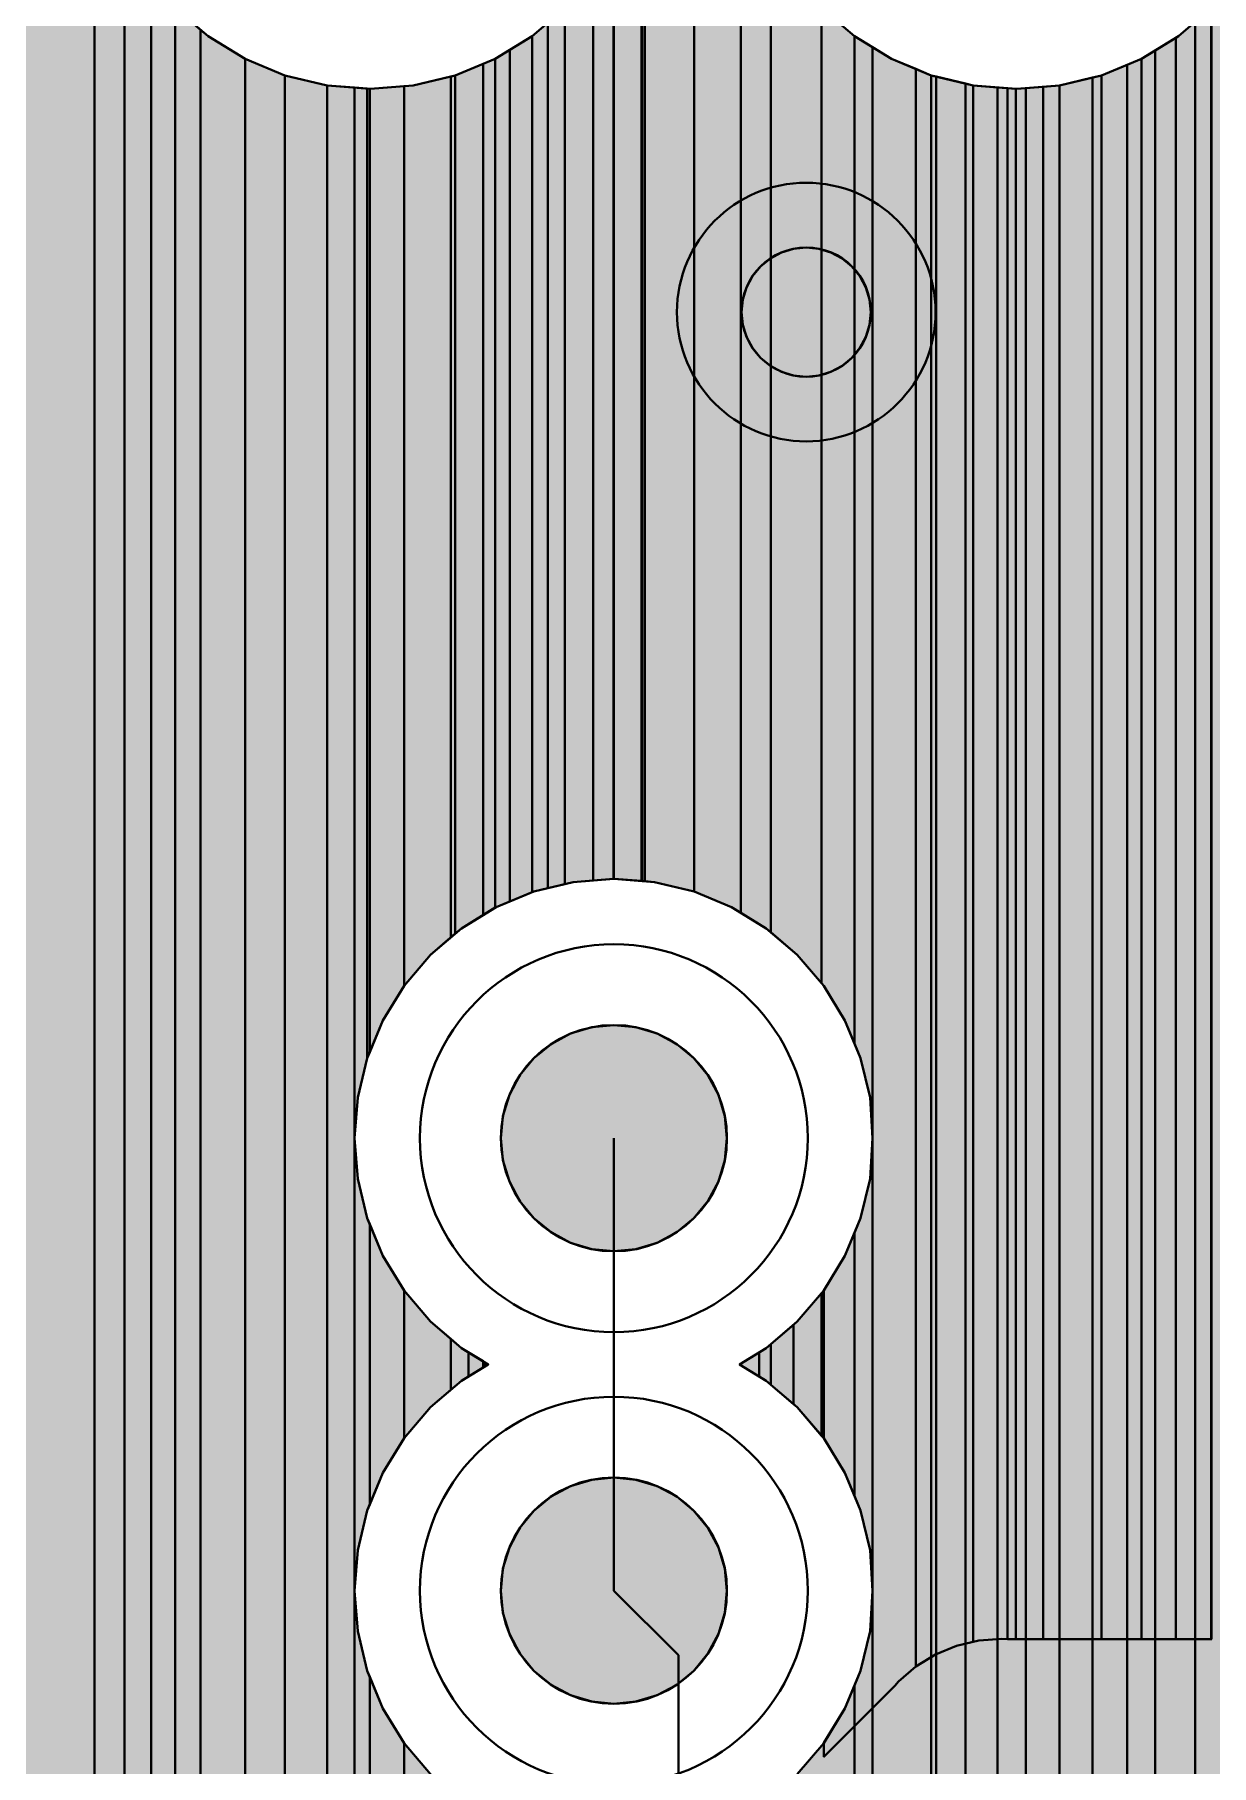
# Model space of a CAD drawing. Header units: millimetres. Extents: x 2 to 110, y 3 to 56.
# Drawn here: x 66.57 to 71.2, y 45.69 to 52.49 of the extents above; entities that cross this region are included whole.
import ezdxf

# ---------------------------------------------------------------- set-up
doc = ezdxf.new("R2010")
doc.units = ezdxf.units.MM
for name, color, linetype in [('bottom_copper', 7, 'Continuous'), ('drill_plated', 7, 'Continuous'), ('top_copper', 7, 'Continuous')]:
    doc.layers.add(name, color=color, linetype=linetype)

# ---------------------------------------------------------------- blocks, each defined once
blk = doc.blocks.new('Block25898')
at = {"layer": 'bottom_copper', "lineweight": 40}
blk.add_hatch(color=7, dxfattribs=at).paths.add_polyline_path([(0, 37.3632), (-0.1594, 37.3757), (-0.161, 37.3756), (-0.161, 46.5849), (-0.0977, 46.6389), (0, 46.7533), (0, 37.3632)], flags=0)
at = {"layer": 'bottom_copper', "color": 7, "lineweight": 40}
blk.add_lwpolyline([(0, 37.3632), (-0.1594, 37.3757), (-0.161, 37.3756), (-0.161, 46.5849), (-0.0977, 46.6389), (0, 46.7533), (0, 37.3632)], close=True, dxfattribs=at)
blk = doc.blocks.new('Block27405')
at = {"layer": 'bottom_copper', "lineweight": 40}
for points in [[(0.2068, 45.5833), (0.0513, 45.6206), (0.0134, 45.6236), (0.0134, 51.435), (0.2068, 51.435), (0.2068, 45.5833)], [(0.3911, 45.4997), (0.3546, 45.5221), (0.2068, 45.5833), (0.2068, 51.435), (0.3911, 51.435), (0.3911, 45.4997)], [(0.0134, 45.6236), (0, 45.6246), (0, 49.6365), (0.0034, 49.6506), (0.0134, 49.82), (0.0134, 45.6236)], [(0.5091, 45.4229), (0.4909, 45.4385), (0.3911, 45.4997), (0.3911, 49.82), (0.4044, 49.6506), (0.4441, 49.4854), (0.5091, 49.3284), (0.5091, 45.4229)], [(0, 45.6246), (-0.1081, 45.6331), (-0.1097, 45.633), (-0.1097, 49.3147), (-0.1013, 49.3284), (-0.0363, 49.4854), (0, 49.6365), (0, 45.6246)], [(0.7082, 45.2226), (0.6125, 45.3346), (0.5091, 45.4229), (0.5091, 49.3284), (0.5979, 49.1835), (0.7082, 49.0543), (0.7082, 45.2226)], [(0.8374, 44.9864), (0.8, 45.0767), (0.7164, 45.213), (0.7082, 45.2226), (0.7082, 49.0543), (0.8374, 48.944), (0.8374, 44.9864)], [(2.1763, 39.791), (2.0185, 39.7786), (2.0185, 48.8877), (2.1104, 48.944), (2.1763, 49.0003), (2.1763, 39.791)], [(0.9079, 44.614), (0.8985, 44.7734), (0.8612, 44.9289), (0.8374, 44.9864), (0.8374, 48.944), (0.9079, 48.9008), (0.9079, 44.614)], [(1.1393, 2.6395), (0.9079, 2.6395), (0.9079, 48.9008), (0.9823, 48.8552), (1.1393, 48.7902), (1.1393, 2.6395)], [(1.9093, 39.7524), (1.863, 39.7413), (1.773, 39.704), (1.773, 48.7817), (1.8085, 48.7902), (1.9093, 48.8319), (1.9093, 39.7524)], [(2.0185, 39.7786), (1.9093, 39.7524), (1.9093, 48.8319), (1.9655, 48.8552), (2.0185, 48.8877), (2.0185, 39.7786)], [(1.1588, 2.6395), (1.1393, 2.6395), (1.1393, 48.7902), (1.1588, 48.7855), (1.1588, 2.6395)], [(1.2734, 39.2406), (1.2698, 39.2347), (1.2086, 39.0869), (1.1713, 38.9314), (1.1588, 38.772), (1.1588, 48.7855), (1.2734, 48.758), (1.2734, 39.2406)], [(1.773, 39.704), (1.7152, 39.6801), (1.6433, 39.636), (1.6433, 48.7505), (1.773, 48.7817), (1.773, 39.704)], [(1.3991, 39.4245), (1.3534, 39.371), (1.2734, 39.2406), (1.2734, 48.758), (1.3045, 48.7505), (1.3991, 48.7431), (1.3991, 39.4245)], [(1.5104, 39.538), (1.4573, 39.4926), (1.3991, 39.4245), (1.3991, 48.7431), (1.4739, 48.7372), (1.5104, 48.7401), (1.5104, 39.538)], [(1.6433, 39.636), (1.5789, 39.5965), (1.5104, 39.538), (1.5104, 48.7401), (1.6433, 48.7505), (1.6433, 39.636)], [(0.9079, 42.836), (0.8985, 42.9954), (0.8612, 43.1509), (0.8374, 43.2084), (0.8374, 44.2416), (0.8612, 44.2991), (0.8985, 44.4546), (0.9079, 44.614), (0.9079, 42.836)], [(0.8374, 43.2084), (0.8, 43.2987), (0.7164, 43.435), (0.7082, 43.4446), (0.7082, 44.0054), (0.7164, 44.015), (0.8, 44.1513), (0.8374, 44.2416), (0.8374, 43.2084)], [(0.7082, 43.4446), (0.6125, 43.5566), (0.5091, 43.6449), (0.5091, 43.8051), (0.6125, 43.8934), (0.7082, 44.0054), (0.7082, 43.4446)], [(0.5091, 43.6449), (0.4909, 43.6605), (0.3857, 43.725), (0.4909, 43.7895), (0.5091, 43.8051), (0.5091, 43.6449)], [(0.9079, 2.6395), (0.8374, 2.6395), (0.8374, 42.4636), (0.8612, 42.5211), (0.8985, 42.6766), (0.9079, 42.836), (0.9079, 2.6395)], [(0.8374, 2.6395), (0.6125, 2.6395), (0.6125, 42.1154), (0.7164, 42.237), (0.8, 42.3733), (0.8374, 42.4636), (0.8374, 2.6395)]]:
    blk.add_hatch(color=7, dxfattribs=at).paths.add_polyline_path(points, flags=0)
at = {"layer": 'bottom_copper', "color": 7, "lineweight": 40}
for points in [[(0.2068, 45.5833), (0.0513, 45.6206), (0.0134, 45.6236), (0.0134, 51.435), (0.2068, 51.435), (0.2068, 45.5833)], [(0.3911, 45.4997), (0.3546, 45.5221), (0.2068, 45.5833), (0.2068, 51.435), (0.3911, 51.435), (0.3911, 45.4997)], [(0.0134, 45.6236), (0, 45.6246), (0, 49.6365), (0.0034, 49.6506), (0.0134, 49.82), (0.0134, 45.6236)], [(0.5091, 45.4229), (0.4909, 45.4385), (0.3911, 45.4997), (0.3911, 49.82), (0.4044, 49.6506), (0.4441, 49.4854), (0.5091, 49.3284), (0.5091, 45.4229)], [(0, 45.6246), (-0.1081, 45.6331), (-0.1097, 45.633), (-0.1097, 49.3147), (-0.1013, 49.3284), (-0.0363, 49.4854), (0, 49.6365), (0, 45.6246)], [(0.7082, 45.2226), (0.6125, 45.3346), (0.5091, 45.4229), (0.5091, 49.3284), (0.5979, 49.1835), (0.7082, 49.0543), (0.7082, 45.2226)], [(0.8374, 44.9864), (0.8, 45.0767), (0.7164, 45.213), (0.7082, 45.2226), (0.7082, 49.0543), (0.8374, 48.944), (0.8374, 44.9864)], [(2.1763, 39.791), (2.0185, 39.7786), (2.0185, 48.8877), (2.1104, 48.944), (2.1763, 49.0003), (2.1763, 39.791)], [(0.9079, 44.614), (0.8985, 44.7734), (0.8612, 44.9289), (0.8374, 44.9864), (0.8374, 48.944), (0.9079, 48.9008), (0.9079, 44.614)], [(1.1393, 2.6395), (0.9079, 2.6395), (0.9079, 48.9008), (0.9823, 48.8552), (1.1393, 48.7902), (1.1393, 2.6395)], [(1.9093, 39.7524), (1.863, 39.7413), (1.773, 39.704), (1.773, 48.7817), (1.8085, 48.7902), (1.9093, 48.8319), (1.9093, 39.7524)], [(2.0185, 39.7786), (1.9093, 39.7524), (1.9093, 48.8319), (1.9655, 48.8552), (2.0185, 48.8877), (2.0185, 39.7786)], [(1.1588, 2.6395), (1.1393, 2.6395), (1.1393, 48.7902), (1.1588, 48.7855), (1.1588, 2.6395)], [(1.2734, 39.2406), (1.2698, 39.2347), (1.2086, 39.0869), (1.1713, 38.9314), (1.1588, 38.772), (1.1588, 48.7855), (1.2734, 48.758), (1.2734, 39.2406)], [(1.773, 39.704), (1.7152, 39.6801), (1.6433, 39.636), (1.6433, 48.7505), (1.773, 48.7817), (1.773, 39.704)], [(1.3991, 39.4245), (1.3534, 39.371), (1.2734, 39.2406), (1.2734, 48.758), (1.3045, 48.7505), (1.3991, 48.7431), (1.3991, 39.4245)], [(1.5104, 39.538), (1.4573, 39.4926), (1.3991, 39.4245), (1.3991, 48.7431), (1.4739, 48.7372), (1.5104, 48.7401), (1.5104, 39.538)], [(1.6433, 39.636), (1.5789, 39.5965), (1.5104, 39.538), (1.5104, 48.7401), (1.6433, 48.7505), (1.6433, 39.636)], [(0.9079, 42.836), (0.8985, 42.9954), (0.8612, 43.1509), (0.8374, 43.2084), (0.8374, 44.2416), (0.8612, 44.2991), (0.8985, 44.4546), (0.9079, 44.614), (0.9079, 42.836)], [(0.8374, 43.2084), (0.8, 43.2987), (0.7164, 43.435), (0.7082, 43.4446), (0.7082, 44.0054), (0.7164, 44.015), (0.8, 44.1513), (0.8374, 44.2416), (0.8374, 43.2084)], [(0.7082, 43.4446), (0.6125, 43.5566), (0.5091, 43.6449), (0.5091, 43.8051), (0.6125, 43.8934), (0.7082, 44.0054), (0.7082, 43.4446)], [(0.5091, 43.6449), (0.4909, 43.6605), (0.3857, 43.725), (0.4909, 43.7895), (0.5091, 43.8051), (0.5091, 43.6449)], [(0.9079, 2.6395), (0.8374, 2.6395), (0.8374, 42.4636), (0.8612, 42.5211), (0.8985, 42.6766), (0.9079, 42.836), (0.9079, 2.6395)], [(0.8374, 2.6395), (0.6125, 2.6395), (0.6125, 42.1154), (0.7164, 42.237), (0.8, 42.3733), (0.8374, 42.4636), (0.8374, 2.6395)]]:
    blk.add_lwpolyline(points, close=True, dxfattribs=at)
blk = doc.blocks.new('Block29029')
at = {"layer": 'bottom_copper', "lineweight": 40}
for points in [[(1.3459, 0), (0.9682, 0), (0.9682, 51.435), (1.3459, 51.435), (1.3459, 0)], [(1.4639, 0), (1.3459, 0), (1.3459, 49.82), (1.3592, 49.6506), (1.3989, 49.4854), (1.4639, 49.3284), (1.4639, 0)], [(1.5676, 0), (1.4639, 0), (1.4639, 49.3284), (1.5527, 49.1835), (1.5676, 49.166), (1.5676, 0)], [(3.3851, 45.633), (3.3047, 45.6267), (3.3047, 49.1835), (3.3851, 49.3147), (3.3851, 45.633)], [(3.3047, 45.6267), (3.2273, 45.6206), (3.1272, 45.5966), (3.1272, 48.9969), (3.1944, 49.0543), (3.3047, 49.1835), (3.3047, 45.6267)], [(1.7622, 29.389), (1.6786, 29.2527), (1.6174, 29.1049), (1.5801, 28.9494), (1.5676, 28.79), (1.5676, 49.166), (1.663, 49.0543), (1.7622, 48.9696), (1.7622, 29.389)], [(1.9371, 29.5713), (1.8661, 29.5106), (1.7622, 29.389), (1.7622, 48.9696), (1.7922, 48.944), (1.9371, 48.8552), (1.9371, 29.5713)], [(3.1272, 45.5966), (3.0718, 45.5833), (2.9774, 45.5442), (2.9774, 48.8902), (3.0652, 48.944), (3.1272, 48.9969), (3.1272, 45.5966)], [(2.0941, 29.6798), (1.9877, 29.6145), (1.9371, 29.5713), (1.9371, 48.8552), (2.0941, 48.7902), (2.0941, 29.6798)], [(2.8724, 45.4905), (2.7877, 45.4385), (2.7461, 45.403), (2.7461, 48.7861), (2.7633, 48.7902), (2.8724, 48.8354), (2.8724, 45.4905)], [(2.9774, 45.5442), (2.924, 45.5221), (2.8724, 45.4905), (2.8724, 48.8354), (2.9203, 48.8552), (2.9774, 48.8902), (2.9774, 45.5442)], [(2.2593, 29.7541), (2.124, 29.6981), (2.0941, 29.6798), (2.0941, 48.7902), (2.2593, 48.7505), (2.2593, 29.7541)], [(2.7461, 45.403), (2.6661, 45.3346), (2.5622, 45.213), (2.5622, 48.7477), (2.5981, 48.7505), (2.7461, 48.7861), (2.7461, 45.403)], [(2.3676, 29.7823), (2.2718, 29.7593), (2.2593, 29.7541), (2.2593, 48.7505), (2.3676, 48.742), (2.3676, 29.7823)], [(2.5622, 45.213), (2.4786, 45.0767), (2.4174, 44.9289), (2.3801, 44.7734), (2.3676, 44.614), (2.3676, 48.742), (2.4287, 48.7372), (2.5622, 48.7477), (2.5622, 45.213)], [(2.5622, 43.435), (2.4786, 43.2987), (2.4174, 43.1509), (2.3801, 42.9954), (2.3676, 42.836), (2.3676, 44.614), (2.3801, 44.4546), (2.4174, 44.2991), (2.4786, 44.1513), (2.5622, 44.015), (2.5622, 43.435)], [(2.7461, 43.625), (2.6661, 43.5566), (2.5622, 43.435), (2.5622, 44.015), (2.6661, 43.8934), (2.7461, 43.825), (2.7461, 43.625)], [(2.8724, 43.7124), (2.7877, 43.6605), (2.7461, 43.625), (2.7461, 43.825), (2.7877, 43.7895), (2.8724, 43.7376), (2.8724, 43.7124)], [(2.8724, 43.7124), (2.8724, 43.7376), (2.8929, 43.725), (2.8724, 43.7124)], [(2.5622, 29.8072), (2.4273, 29.7966), (2.3676, 29.7823), (2.3676, 42.836), (2.3801, 42.6766), (2.4174, 42.5211), (2.4786, 42.3733), (2.5622, 42.237), (2.5622, 29.8072)], [(2.7461, 29.7966), (2.5867, 29.8091), (2.5622, 29.8072), (2.5622, 42.237), (2.6661, 42.1154), (2.7461, 42.047), (2.7461, 29.7966)]]:
    blk.add_hatch(color=7, dxfattribs=at).paths.add_polyline_path(points, flags=0)
at = {"layer": 'bottom_copper', "color": 7, "lineweight": 40}
for points in [[(1.3459, 0), (0.9682, 0), (0.9682, 51.435), (1.3459, 51.435), (1.3459, 0)], [(1.4639, 0), (1.3459, 0), (1.3459, 49.82), (1.3592, 49.6506), (1.3989, 49.4854), (1.4639, 49.3284), (1.4639, 0)], [(1.5676, 0), (1.4639, 0), (1.4639, 49.3284), (1.5527, 49.1835), (1.5676, 49.166), (1.5676, 0)], [(3.3851, 45.633), (3.3047, 45.6267), (3.3047, 49.1835), (3.3851, 49.3147), (3.3851, 45.633)], [(3.3047, 45.6267), (3.2273, 45.6206), (3.1272, 45.5966), (3.1272, 48.9969), (3.1944, 49.0543), (3.3047, 49.1835), (3.3047, 45.6267)], [(1.7622, 29.389), (1.6786, 29.2527), (1.6174, 29.1049), (1.5801, 28.9494), (1.5676, 28.79), (1.5676, 49.166), (1.663, 49.0543), (1.7622, 48.9696), (1.7622, 29.389)], [(1.9371, 29.5713), (1.8661, 29.5106), (1.7622, 29.389), (1.7622, 48.9696), (1.7922, 48.944), (1.9371, 48.8552), (1.9371, 29.5713)], [(3.1272, 45.5966), (3.0718, 45.5833), (2.9774, 45.5442), (2.9774, 48.8902), (3.0652, 48.944), (3.1272, 48.9969), (3.1272, 45.5966)], [(2.0941, 29.6798), (1.9877, 29.6145), (1.9371, 29.5713), (1.9371, 48.8552), (2.0941, 48.7902), (2.0941, 29.6798)], [(2.8724, 45.4905), (2.7877, 45.4385), (2.7461, 45.403), (2.7461, 48.7861), (2.7633, 48.7902), (2.8724, 48.8354), (2.8724, 45.4905)], [(2.9774, 45.5442), (2.924, 45.5221), (2.8724, 45.4905), (2.8724, 48.8354), (2.9203, 48.8552), (2.9774, 48.8902), (2.9774, 45.5442)], [(2.2593, 29.7541), (2.124, 29.6981), (2.0941, 29.6798), (2.0941, 48.7902), (2.2593, 48.7505), (2.2593, 29.7541)], [(2.7461, 45.403), (2.6661, 45.3346), (2.5622, 45.213), (2.5622, 48.7477), (2.5981, 48.7505), (2.7461, 48.7861), (2.7461, 45.403)], [(2.3676, 29.7823), (2.2718, 29.7593), (2.2593, 29.7541), (2.2593, 48.7505), (2.3676, 48.742), (2.3676, 29.7823)], [(2.5622, 45.213), (2.4786, 45.0767), (2.4174, 44.9289), (2.3801, 44.7734), (2.3676, 44.614), (2.3676, 48.742), (2.4287, 48.7372), (2.5622, 48.7477), (2.5622, 45.213)], [(2.5622, 43.435), (2.4786, 43.2987), (2.4174, 43.1509), (2.3801, 42.9954), (2.3676, 42.836), (2.3676, 44.614), (2.3801, 44.4546), (2.4174, 44.2991), (2.4786, 44.1513), (2.5622, 44.015), (2.5622, 43.435)], [(2.7461, 43.625), (2.6661, 43.5566), (2.5622, 43.435), (2.5622, 44.015), (2.6661, 43.8934), (2.7461, 43.825), (2.7461, 43.625)], [(2.8724, 43.7124), (2.7877, 43.6605), (2.7461, 43.625), (2.7461, 43.825), (2.7877, 43.7895), (2.8724, 43.7376), (2.8724, 43.7124)], [(2.8724, 43.7124), (2.8724, 43.7376), (2.8929, 43.725), (2.8724, 43.7124)], [(2.5622, 29.8072), (2.4273, 29.7966), (2.3676, 29.7823), (2.3676, 42.836), (2.3801, 42.6766), (2.4174, 42.5211), (2.4786, 42.3733), (2.5622, 42.237), (2.5622, 29.8072)], [(2.7461, 29.7966), (2.5867, 29.8091), (2.5622, 29.8072), (2.5622, 42.237), (2.6661, 42.1154), (2.7461, 42.047), (2.7461, 29.7966)]]:
    blk.add_lwpolyline(points, close=True, dxfattribs=at)
blk = doc.blocks.new('Block96932')
at = {"layer": 'top_copper', "lineweight": 40}
for points in [[(0.6607, 13.4377), (0.5219, 13.4377), (0.5219, 19.7303), (0.5315, 19.7362), (0.6607, 19.8465), (0.6607, 13.4377)], [(0.6617, 13.4377), (0.6607, 13.4377), (0.6607, 19.8465), (0.6617, 19.8477), (0.6617, 13.4377)], [(0.5219, 13.4377), (0.3866, 13.4377), (0.3866, 19.6474), (0.5219, 19.7303), (0.5219, 13.4377)], [(0.3866, 13.4377), (0.2296, 13.4377), (0.2296, 19.5824), (0.3866, 19.6474), (0.3866, 13.4377)], [(0, 13.4377), (-0.1067, 13.4377), (-0.1067, 19.5295), (-0.105, 19.5294), (0, 19.5376), (0, 13.4377)], [(0.2296, 13.4377), (0, 13.4377), (0, 19.5376), (0.0644, 19.5427), (0.2296, 19.5824), (0.2296, 13.4377)]]:
    blk.add_hatch(color=7, dxfattribs=at).paths.add_polyline_path(points, flags=0)
at = {"layer": 'top_copper', "color": 7, "lineweight": 40}
for points in [[(0.6607, 13.4377), (0.5219, 13.4377), (0.5219, 19.7303), (0.5315, 19.7362), (0.6607, 19.8465), (0.6607, 13.4377)], [(0.6617, 13.4377), (0.6607, 13.4377), (0.6607, 19.8465), (0.6617, 19.8477), (0.6617, 13.4377)], [(0.5219, 13.4377), (0.3866, 13.4377), (0.3866, 19.6474), (0.5219, 19.7303), (0.5219, 13.4377)], [(0.3866, 13.4377), (0.2296, 13.4377), (0.2296, 19.5824), (0.3866, 19.6474), (0.3866, 13.4377)], [(0, 13.4377), (-0.1067, 13.4377), (-0.1067, 19.5295), (-0.105, 19.5294), (0, 19.5376), (0, 13.4377)], [(0.2296, 13.4377), (0, 13.4377), (0, 19.5376), (0.0644, 19.5427), (0.2296, 19.5824), (0.2296, 13.4377)]]:
    blk.add_lwpolyline(points, close=True, dxfattribs=at)
blk = doc.blocks.new('Block112410')
at = {"layer": 'top_copper', "lineweight": 40}
for points in [[(1.3237, 0.2867), (1.2872, 0.3091), (1.1394, 0.3703), (0.9839, 0.4076), (0.946, 0.4106), (0.946, 6.238), (1.3237, 6.238), (1.3237, 0.2867)], [(0.946, 0.4106), (0.936, 0.4114), (0.936, 4.4376), (0.946, 4.607), (0.946, 0.4106)], [(1.4417, 0.2099), (1.4235, 0.2255), (1.3237, 0.2867), (1.3237, 4.607), (1.337, 4.4376), (1.3767, 4.2724), (1.4417, 4.1154), (1.4417, 0.2099)], [(0.936, 0.4114), (0.8245, 0.4201), (0.8245, 4.1043), (0.8313, 4.1154), (0.8963, 4.2724), (0.936, 4.4376), (0.936, 0.4114)], [(0.8245, 0.4201), (0.6651, 0.4076), (0.6322, 0.3997), (0.6322, 3.8413), (0.7425, 3.9705), (0.8245, 4.1043), (0.8245, 0.4201)], [(1.6408, 0.0096), (1.5451, 0.1216), (1.4417, 0.2099), (1.4417, 4.1154), (1.5305, 3.9705), (1.6408, 3.8413), (1.6408, 0.0096)], [(0.6322, 0.3997), (0.5096, 0.3703), (0.503, 0.3676), (0.503, 3.731), (0.6322, 3.8413), (0.6322, 0.3997)], [(1.77, -0.2266), (1.7326, -0.1363), (1.649, 0), (1.6408, 0.0096), (1.6408, 3.8413), (1.77, 3.731), (1.77, -0.2266)], [(0.503, 0.3676), (0.3618, 0.3091), (0.3581, 0.3068), (0.3581, 3.6422), (0.503, 3.731), (0.503, 0.3676)], [(1.8405, -0.599), (1.8311, -0.4396), (1.7938, -0.2841), (1.77, -0.2266), (1.77, 3.731), (1.8405, 3.6878), (1.8405, -0.599)], [(2.0115, -2.6753), (1.9431, -2.7336), (1.9286, -2.7507), (1.8405, -2.8388), (1.8405, 3.6878), (1.9149, 3.6422), (2.0115, 3.6022), (2.0115, -2.6753)], [(0.3581, 0.3068), (0.2255, 0.2255), (0.2011, 0.2047), (0.2011, 3.5772), (0.3581, 3.6422), (0.3581, 0.3068)], [(0.2011, 0.2047), (0.1039, 0.1216), (0, 0), (0, 3.5347), (0.0359, 3.5375), (0.2011, 3.5772), (0.2011, 0.2047)], [(2.2371, -2.578), (2.1714, -2.5938), (2.0882, -2.6282), (2.0115, -2.6752), (2.0115, 3.6022), (2.0719, 3.5772), (2.2371, 3.5375), (2.2371, -2.578)], [(2.3709, -2.5675), (2.3485, -2.5657), (2.2588, -2.5728), (2.2371, -2.578), (2.2371, 3.5375), (2.3709, 3.527), (2.3709, -2.5675)], [(0, 0), (-0.0836, -0.1363), (-0.1352, -0.2609), (-0.1352, 3.5243), (-0.1335, 3.5242), (0, 3.5347), (0, 0)], [(2.4048, -2.5675), (2.3709, -2.5675), (2.3709, 3.527), (2.4048, 3.5243), (2.4048, -2.5675)], [(1.8405, -2.377), (1.8311, -2.2176), (1.7938, -2.0621), (1.77, -2.0046), (1.77, -0.9714), (1.7938, -0.9139), (1.8311, -0.7584), (1.8405, -0.599), (1.8405, -2.377)], [(1.77, -2.0046), (1.7326, -1.9143), (1.649, -1.778), (1.649, -1.198), (1.7326, -1.0617), (1.77, -0.9714), (1.77, -2.0046)], [(1.649, -1.778), (1.5451, -1.6564), (1.5305, -1.6439), (1.5305, -1.3321), (1.5451, -1.3196), (1.649, -1.198), (1.649, -1.778)], [(1.5305, -1.6439), (1.4235, -1.5525), (1.396, -1.5356), (1.396, -1.4404), (1.4235, -1.4235), (1.5305, -1.3321), (1.5305, -1.6439)], [(1.8405, -2.8388), (1.65, -3.0293), (1.65, -2.9744), (1.7326, -2.8397), (1.7938, -2.6919), (1.8311, -2.5364), (1.8405, -2.377), (1.8405, -2.8388)]]:
    blk.add_hatch(color=7, dxfattribs=at).paths.add_polyline_path(points, flags=0)
at = {"layer": 'top_copper', "color": 7, "lineweight": 40}
for points in [[(1.3237, 0.2867), (1.2872, 0.3091), (1.1394, 0.3703), (0.9839, 0.4076), (0.946, 0.4106), (0.946, 6.238), (1.3237, 6.238), (1.3237, 0.2867)], [(0.946, 0.4106), (0.936, 0.4114), (0.936, 4.4376), (0.946, 4.607), (0.946, 0.4106)], [(1.4417, 0.2099), (1.4235, 0.2255), (1.3237, 0.2867), (1.3237, 4.607), (1.337, 4.4376), (1.3767, 4.2724), (1.4417, 4.1154), (1.4417, 0.2099)], [(0.936, 0.4114), (0.8245, 0.4201), (0.8245, 4.1043), (0.8313, 4.1154), (0.8963, 4.2724), (0.936, 4.4376), (0.936, 0.4114)], [(0.8245, 0.4201), (0.6651, 0.4076), (0.6322, 0.3997), (0.6322, 3.8413), (0.7425, 3.9705), (0.8245, 4.1043), (0.8245, 0.4201)], [(1.6408, 0.0096), (1.5451, 0.1216), (1.4417, 0.2099), (1.4417, 4.1154), (1.5305, 3.9705), (1.6408, 3.8413), (1.6408, 0.0096)], [(0.6322, 0.3997), (0.5096, 0.3703), (0.503, 0.3676), (0.503, 3.731), (0.6322, 3.8413), (0.6322, 0.3997)], [(1.77, -0.2266), (1.7326, -0.1363), (1.649, 0), (1.6408, 0.0096), (1.6408, 3.8413), (1.77, 3.731), (1.77, -0.2266)], [(0.503, 0.3676), (0.3618, 0.3091), (0.3581, 0.3068), (0.3581, 3.6422), (0.503, 3.731), (0.503, 0.3676)], [(1.8405, -0.599), (1.8311, -0.4396), (1.7938, -0.2841), (1.77, -0.2266), (1.77, 3.731), (1.8405, 3.6878), (1.8405, -0.599)], [(2.0115, -2.6753), (1.9431, -2.7336), (1.9286, -2.7507), (1.8405, -2.8388), (1.8405, 3.6878), (1.9149, 3.6422), (2.0115, 3.6022), (2.0115, -2.6753)], [(0.3581, 0.3068), (0.2255, 0.2255), (0.2011, 0.2047), (0.2011, 3.5772), (0.3581, 3.6422), (0.3581, 0.3068)], [(0.2011, 0.2047), (0.1039, 0.1216), (0, 0), (0, 3.5347), (0.0359, 3.5375), (0.2011, 3.5772), (0.2011, 0.2047)], [(2.2371, -2.578), (2.1714, -2.5938), (2.0882, -2.6282), (2.0115, -2.6752), (2.0115, 3.6022), (2.0719, 3.5772), (2.2371, 3.5375), (2.2371, -2.578)], [(2.3709, -2.5675), (2.3485, -2.5657), (2.2588, -2.5728), (2.2371, -2.578), (2.2371, 3.5375), (2.3709, 3.527), (2.3709, -2.5675)], [(0, 0), (-0.0836, -0.1363), (-0.1352, -0.2609), (-0.1352, 3.5243), (-0.1335, 3.5242), (0, 3.5347), (0, 0)], [(2.4048, -2.5675), (2.3709, -2.5675), (2.3709, 3.527), (2.4048, 3.5243), (2.4048, -2.5675)], [(1.8405, -2.377), (1.8311, -2.2176), (1.7938, -2.0621), (1.77, -2.0046), (1.77, -0.9714), (1.7938, -0.9139), (1.8311, -0.7584), (1.8405, -0.599), (1.8405, -2.377)], [(1.77, -2.0046), (1.7326, -1.9143), (1.649, -1.778), (1.649, -1.198), (1.7326, -1.0617), (1.77, -0.9714), (1.77, -2.0046)], [(1.649, -1.778), (1.5451, -1.6564), (1.5305, -1.6439), (1.5305, -1.3321), (1.5451, -1.3196), (1.649, -1.198), (1.649, -1.778)], [(1.5305, -1.6439), (1.4235, -1.5525), (1.396, -1.5356), (1.396, -1.4404), (1.4235, -1.4235), (1.5305, -1.3321), (1.5305, -1.6439)], [(1.8405, -2.8388), (1.65, -3.0293), (1.65, -2.9744), (1.7326, -2.8397), (1.7938, -2.6919), (1.8311, -2.5364), (1.8405, -2.377), (1.8405, -2.8388)]]:
    blk.add_lwpolyline(points, close=True, dxfattribs=at)
blk = doc.blocks.new('Block112726')
at = {"layer": 'top_copper', "lineweight": 40}
for points in [[(1.2878, 0), (0.9101, 0), (0.9101, 9.9485), (1.2878, 9.9485), (1.2878, 0)], [(1.4058, 0), (1.2878, 0), (1.2878, 8.3175), (1.3011, 8.1481), (1.3408, 7.9829), (1.4058, 7.8259), (1.4058, 0)], [(1.6049, 0), (1.4058, 0), (1.4058, 7.8259), (1.4946, 7.681), (1.6049, 7.5518), (1.6049, 0)], [(1.879, 0), (1.6049, 0), (1.6049, 7.5518), (1.7341, 7.4415), (1.879, 7.3527), (1.879, 0)], [(2.2012, 0), (1.879, 0), (1.879, 7.3527), (2.036, 7.2877), (2.2012, 7.248), (2.2012, 0)], [(2.3095, 0), (2.2012, 0), (2.2012, 7.248), (2.3095, 7.2395), (2.3095, 0)], [(2.3593, 3.4264), (2.322, 3.2709), (2.3095, 3.1115), (2.3095, 7.2395), (2.3593, 7.2356), (2.3593, 3.4264)], [(2.3689, 3.4496), (2.3593, 3.4264), (2.3593, 7.2356), (2.3689, 7.2348), (2.3689, 3.4496)], [(2.3689, 1.6716), (2.3593, 1.6484), (2.322, 1.4929), (2.3095, 1.3335), (2.3095, 3.1115), (2.322, 2.9521), (2.3593, 2.7966), (2.3689, 2.7734), (2.3689, 1.6716)], [(2.3689, 0), (2.3095, 0), (2.3095, 1.3335), (2.322, 1.1741), (2.3593, 1.0186), (2.3689, 0.9954), (2.3689, 0)]]:
    blk.add_hatch(color=7, dxfattribs=at).paths.add_polyline_path(points, flags=0)
at = {"layer": 'top_copper', "color": 7, "lineweight": 40}
for points in [[(1.2878, 0), (0.9101, 0), (0.9101, 9.9485), (1.2878, 9.9485), (1.2878, 0)], [(1.4058, 0), (1.2878, 0), (1.2878, 8.3175), (1.3011, 8.1481), (1.3408, 7.9829), (1.4058, 7.8259), (1.4058, 0)], [(1.6049, 0), (1.4058, 0), (1.4058, 7.8259), (1.4946, 7.681), (1.6049, 7.5518), (1.6049, 0)], [(1.879, 0), (1.6049, 0), (1.6049, 7.5518), (1.7341, 7.4415), (1.879, 7.3527), (1.879, 0)], [(2.2012, 0), (1.879, 0), (1.879, 7.3527), (2.036, 7.2877), (2.2012, 7.248), (2.2012, 0)], [(2.3095, 0), (2.2012, 0), (2.2012, 7.248), (2.3095, 7.2395), (2.3095, 0)], [(2.3593, 3.4264), (2.322, 3.2709), (2.3095, 3.1115), (2.3095, 7.2395), (2.3593, 7.2356), (2.3593, 3.4264)], [(2.3689, 3.4496), (2.3593, 3.4264), (2.3593, 7.2356), (2.3689, 7.2348), (2.3689, 3.4496)], [(2.3689, 1.6716), (2.3593, 1.6484), (2.322, 1.4929), (2.3095, 1.3335), (2.3095, 3.1115), (2.322, 2.9521), (2.3593, 2.7966), (2.3689, 2.7734), (2.3689, 1.6716)], [(2.3689, 0), (2.3095, 0), (2.3095, 1.3335), (2.322, 1.1741), (2.3593, 1.0186), (2.3689, 0.9954), (2.3689, 0)]]:
    blk.add_lwpolyline(points, close=True, dxfattribs=at)

msp = doc.modelspace()

# ---------------------------------------------------------------- hatches: boundary and pattern name
at = {"layer": 'bottom_copper', "lineweight": 40}
for points in [[(69.8531, 51.3484), (69.8387, 51.3008), (69.8152, 51.2569), (69.7836, 51.2184), (69.7451, 51.1868), (69.7012, 51.1633), (69.6536, 51.1489), (69.604, 51.144), (69.5544, 51.1489), (69.5068, 51.1633), (69.4629, 51.1868), (69.4244, 51.2184), (69.3928, 51.2569), (69.3693, 51.3008), (69.3549, 51.3484), (69.35, 51.398), (69.3549, 51.4476), (69.3693, 51.4952), (69.3928, 51.5391), (69.4244, 51.5776), (69.4629, 51.6092), (69.5068, 51.6327), (69.5544, 51.6471), (69.604, 51.652), (69.6536, 51.6471), (69.7012, 51.6327), (69.7451, 51.6092), (69.7836, 51.5776), (69.8152, 51.5391), (69.8387, 51.4952), (69.8531, 51.4476), (69.858, 51.398), (69.8531, 51.3484)], [(69.284, 48.0653), (69.2587, 47.9819), (69.2176, 47.905), (69.1623, 47.8377), (69.095, 47.7824), (69.0181, 47.7413), (68.9347, 47.716), (68.848, 47.7075), (68.7613, 47.716), (68.6779, 47.7413), (68.601, 47.7824), (68.5337, 47.8377), (68.4784, 47.905), (68.4373, 47.9819), (68.412, 48.0653), (68.4035, 48.152), (68.412, 48.2387), (68.4373, 48.3221), (68.4784, 48.399), (68.5337, 48.4663), (68.601, 48.5216), (68.6779, 48.5627), (68.7613, 48.588), (68.848, 48.5965), (68.9347, 48.588), (69.0181, 48.5627), (69.095, 48.5216), (69.1623, 48.4663), (69.2176, 48.399), (69.2587, 48.3221), (69.284, 48.2387), (69.2925, 48.152), (69.284, 48.0653)], [(69.284, 46.2873), (69.2587, 46.2039), (69.2176, 46.127), (69.1623, 46.0597), (69.095, 46.0044), (69.0181, 45.9633), (68.9347, 45.938), (68.848, 45.9295), (68.7613, 45.938), (68.6779, 45.9633), (68.601, 46.0044), (68.5337, 46.0597), (68.4784, 46.127), (68.4373, 46.2039), (68.412, 46.2873), (68.4035, 46.374), (68.412, 46.4607), (68.4373, 46.5441), (68.4784, 46.621), (68.5337, 46.6883), (68.601, 46.7436), (68.6779, 46.7847), (68.7613, 46.81), (68.848, 46.8185), (68.9347, 46.81), (69.0181, 46.7847), (69.095, 46.7436), (69.1623, 46.6883), (69.2176, 46.621), (69.2587, 46.5441), (69.284, 46.4607), (69.2925, 46.374), (69.284, 46.2873)]]:
    msp.add_hatch(color=7, dxfattribs=at).paths.add_polyline_path(points, flags=0)
at = {"layer": 'drill_plated', "lineweight": 40}
for points in [[(69.8531, 51.3484), (69.8387, 51.3008), (69.8152, 51.2569), (69.7836, 51.2184), (69.7451, 51.1868), (69.7012, 51.1633), (69.6536, 51.1489), (69.604, 51.144), (69.5544, 51.1489), (69.5068, 51.1633), (69.4629, 51.1868), (69.4244, 51.2184), (69.3928, 51.2569), (69.3693, 51.3008), (69.3549, 51.3484), (69.35, 51.398), (69.3549, 51.4476), (69.3693, 51.4952), (69.3928, 51.5391), (69.4244, 51.5776), (69.4629, 51.6092), (69.5068, 51.6327), (69.5544, 51.6471), (69.604, 51.652), (69.6536, 51.6471), (69.7012, 51.6327), (69.7451, 51.6092), (69.7836, 51.5776), (69.8152, 51.5391), (69.8387, 51.4952), (69.8531, 51.4476), (69.858, 51.398), (69.8531, 51.3484)], [(69.284, 48.0653), (69.2587, 47.9819), (69.2176, 47.905), (69.1623, 47.8377), (69.095, 47.7824), (69.0181, 47.7413), (68.9347, 47.716), (68.848, 47.7075), (68.7613, 47.716), (68.6779, 47.7413), (68.601, 47.7824), (68.5337, 47.8377), (68.4784, 47.905), (68.4373, 47.9819), (68.412, 48.0653), (68.4035, 48.152), (68.412, 48.2387), (68.4373, 48.3221), (68.4784, 48.399), (68.5337, 48.4663), (68.601, 48.5216), (68.6779, 48.5627), (68.7613, 48.588), (68.848, 48.5965), (68.9347, 48.588), (69.0181, 48.5627), (69.095, 48.5216), (69.1623, 48.4663), (69.2176, 48.399), (69.2587, 48.3221), (69.284, 48.2387), (69.2925, 48.152), (69.284, 48.0653)], [(69.284, 46.2873), (69.2587, 46.2039), (69.2176, 46.127), (69.1623, 46.0597), (69.095, 46.0044), (69.0181, 45.9633), (68.9347, 45.938), (68.848, 45.9295), (68.7613, 45.938), (68.6779, 45.9633), (68.601, 46.0044), (68.5337, 46.0597), (68.4784, 46.127), (68.4373, 46.2039), (68.412, 46.2873), (68.4035, 46.374), (68.412, 46.4607), (68.4373, 46.5441), (68.4784, 46.621), (68.5337, 46.6883), (68.601, 46.7436), (68.6779, 46.7847), (68.7613, 46.81), (68.848, 46.8185), (68.9347, 46.81), (69.0181, 46.7847), (69.095, 46.7436), (69.1623, 46.6883), (69.2176, 46.621), (69.2587, 46.5441), (69.284, 46.4607), (69.2925, 46.374), (69.284, 46.2873)]]:
    msp.add_hatch(color=7, dxfattribs=at).paths.add_polyline_path(points, flags=0)
at = {"layer": 'top_copper', "lineweight": 40}
for points in [[(69.8531, 51.3484), (69.8387, 51.3008), (69.8152, 51.2569), (69.7836, 51.2184), (69.7451, 51.1868), (69.7012, 51.1633), (69.6536, 51.1489), (69.604, 51.144), (69.5544, 51.1489), (69.5068, 51.1633), (69.4629, 51.1868), (69.4244, 51.2184), (69.3928, 51.2569), (69.3693, 51.3008), (69.3549, 51.3484), (69.35, 51.398), (69.3549, 51.4476), (69.3693, 51.4952), (69.3928, 51.5391), (69.4244, 51.5776), (69.4629, 51.6092), (69.5068, 51.6327), (69.5544, 51.6471), (69.604, 51.652), (69.6536, 51.6471), (69.7012, 51.6327), (69.7451, 51.6092), (69.7836, 51.5776), (69.8152, 51.5391), (69.8387, 51.4952), (69.8531, 51.4476), (69.858, 51.398), (69.8531, 51.3484)], [(69.284, 48.0653), (69.2587, 47.9819), (69.2176, 47.905), (69.1623, 47.8377), (69.095, 47.7824), (69.0181, 47.7413), (68.9347, 47.716), (68.848, 47.7075), (68.7613, 47.716), (68.6779, 47.7413), (68.601, 47.7824), (68.5337, 47.8377), (68.4784, 47.905), (68.4373, 47.9819), (68.412, 48.0653), (68.4035, 48.152), (68.412, 48.2387), (68.4373, 48.3221), (68.4784, 48.399), (68.5337, 48.4663), (68.601, 48.5216), (68.6779, 48.5627), (68.7613, 48.588), (68.848, 48.5965), (68.9347, 48.588), (69.0181, 48.5627), (69.095, 48.5216), (69.1623, 48.4663), (69.2176, 48.399), (69.2587, 48.3221), (69.284, 48.2387), (69.2925, 48.152), (69.284, 48.0653)], [(68.2765, 47.2154), (68.249, 47.1985), (68.1274, 47.0946), (68.0235, 46.973), (67.9399, 46.8367), (67.8883, 46.7121), (67.8883, 47.8139), (67.9399, 47.6893), (68.0235, 47.553), (68.1274, 47.4314), (68.249, 47.3275), (68.2765, 47.3106), (68.2765, 47.2154)], [(69.284, 46.2873), (69.2587, 46.2039), (69.2176, 46.127), (69.1623, 46.0597), (69.095, 46.0044), (69.0181, 45.9633), (68.9347, 45.938), (68.848, 45.9295), (68.7613, 45.938), (68.6779, 45.9633), (68.601, 46.0044), (68.5337, 46.0597), (68.4784, 46.127), (68.4373, 46.2039), (68.412, 46.2873), (68.4035, 46.374), (68.412, 46.4607), (68.4373, 46.5441), (68.4784, 46.621), (68.5337, 46.6883), (68.601, 46.7436), (68.6779, 46.7847), (68.7613, 46.81), (68.848, 46.8185), (68.9347, 46.81), (69.0181, 46.7847), (69.095, 46.7436), (69.1623, 46.6883), (69.2176, 46.621), (69.2587, 46.5441), (69.284, 46.4607), (69.2925, 46.374), (69.284, 46.2873)], [(68.5305, 45.246), (68.3622, 45.246), (68.3522, 45.2468), (68.3123, 45.2437), (68.2735, 45.2343), (68.2365, 45.219), (68.2024, 45.1981), (68.172, 45.1722), (68.1461, 45.1418), (68.1252, 45.1077), (68.1099, 45.0707), (68.1026, 45.0405), (67.8883, 45.0405), (67.8883, 46.0359), (67.9399, 45.9113), (68.0235, 45.775), (68.1274, 45.6534), (68.249, 45.5495), (68.3853, 45.4659), (68.5305, 45.4058), (68.5305, 45.246)]]:
    msp.add_hatch(color=7, dxfattribs=at).paths.add_polyline_path(points, flags=0)

# ---------------------------------------------------------------- linework, layer by layer
at = {"layer": 'bottom_copper', "color": 7, "lineweight": 40}
for p, q in [((68.8464, 49.171), (68.8464, 52.8527)), ((68.8464, 52.8527), (68.8464, 49.171)), ((67.1243, 52.5923), (67.2535, 52.482)), ((68.5265, 52.482), (68.6557, 52.5923)), ((69.6643, 52.5923), (69.7935, 52.482)), ((71.0665, 52.482), (71.1324, 52.5383)), ((71.1324, 43.329), (71.1324, 52.5383)), ((71.1324, 52.5383), (71.1324, 43.329)), ((67.2535, 52.482), (67.3984, 52.3932)), ((68.3816, 52.3932), (68.5265, 52.482)), ((69.7935, 52.482), (69.9384, 52.3932)), ((70.9216, 52.3932), (71.0665, 52.482)), ((67.3984, 52.3932), (67.5554, 52.3282)), ((68.2246, 52.3282), (68.3816, 52.3932)), ((69.9384, 52.3932), (70.0954, 52.3282)), ((70.7646, 52.3282), (70.9216, 52.3932)), ((67.5554, 52.3282), (67.7206, 52.2885)), ((68.0594, 52.2885), (68.2246, 52.3282)), ((70.0954, 52.3282), (70.2606, 52.2885)), ((70.5994, 52.2885), (70.7646, 52.3282)), ((67.7206, 52.2885), (67.89, 52.2752)), ((67.89, 52.2752), (68.0594, 52.2885)), ((70.2606, 52.2885), (70.43, 52.2752)), ((70.43, 52.2752), (70.5994, 52.2885)), ((68.8464, 49.171), (68.6886, 49.1586)), ((68.848, 49.1711), (68.8464, 49.171)), ((69.0074, 49.1586), (68.848, 49.1711)), ((68.5331, 49.1213), (68.3853, 49.0601)), ((68.6886, 49.1586), (68.5331, 49.1213)), ((69.1629, 49.1213), (69.0074, 49.1586)), ((69.3107, 49.0601), (69.1629, 49.1213)), ((68.3853, 49.0601), (68.249, 48.9765)), ((69.447, 48.9765), (69.3107, 49.0601)), ((68.249, 48.9765), (68.1274, 48.8726)), ((69.5686, 48.8726), (69.447, 48.9765)), ((68.1274, 48.8726), (68.0235, 48.751)), ((69.6725, 48.751), (69.5686, 48.8726)), ((68.0235, 48.751), (67.9399, 48.6147)), ((69.7561, 48.6147), (69.6725, 48.751)), ((67.9399, 48.6147), (67.8787, 48.4669)), ((69.8173, 48.4669), (69.7561, 48.6147)), ((67.8787, 48.4669), (67.8414, 48.3114)), ((69.8546, 48.3114), (69.8173, 48.4669)), ((67.8414, 48.3114), (67.8289, 48.152)), ((69.864, 48.152), (69.8546, 48.3114)), ((67.8289, 48.152), (67.8414, 47.9926)), ((69.8546, 47.9926), (69.864, 48.152)), ((67.8414, 47.9926), (67.8787, 47.8371)), ((69.8173, 47.8371), (69.8546, 47.9926)), ((67.8787, 47.8371), (67.9399, 47.6893)), ((69.7561, 47.6893), (69.8173, 47.8371)), ((67.9399, 47.6893), (68.0235, 47.553)), ((69.6725, 47.553), (69.7561, 47.6893)), ((68.0235, 47.553), (68.1274, 47.4314)), ((69.5686, 47.4314), (69.6725, 47.553)), ((68.1274, 47.4314), (68.249, 47.3275)), ((69.447, 47.3275), (69.5686, 47.4314)), ((68.249, 47.3275), (68.3542, 47.263)), ((69.3418, 47.263), (69.447, 47.3275)), ((68.249, 47.1985), (68.1274, 47.0946)), ((68.3542, 47.263), (68.249, 47.1985)), ((69.447, 47.1985), (69.3418, 47.263)), ((69.5686, 47.0946), (69.447, 47.1985)), ((68.1274, 47.0946), (68.0235, 46.973)), ((69.6725, 46.973), (69.5686, 47.0946)), ((68.0235, 46.973), (67.9399, 46.8367)), ((69.7561, 46.8367), (69.6725, 46.973)), ((67.9399, 46.8367), (67.8787, 46.6889)), ((69.8173, 46.6889), (69.7561, 46.8367)), ((67.8787, 46.6889), (67.8414, 46.5334)), ((69.8546, 46.5334), (69.8173, 46.6889)), ((67.8414, 46.5334), (67.8289, 46.374)), ((69.864, 46.374), (69.8546, 46.5334)), ((67.8289, 46.374), (67.8414, 46.2146)), ((69.8546, 46.2146), (69.864, 46.374)), ((67.8414, 46.2146), (67.8787, 46.0591)), ((69.8173, 46.0591), (69.8546, 46.2146)), ((67.8787, 46.0591), (67.9399, 45.9113)), ((69.7561, 45.9113), (69.8173, 46.0591)), ((67.9399, 45.9113), (68.0235, 45.775)), ((69.6725, 45.775), (69.7561, 45.9113)), ((68.0235, 45.775), (68.1274, 45.6534)), ((69.5686, 45.6534), (69.6725, 45.775))]:
    msp.add_line(p, q, dxfattribs=at)
for points in [[(69.8531, 51.3484), (69.8387, 51.3008), (69.8152, 51.2569), (69.7836, 51.2184), (69.7451, 51.1868), (69.7012, 51.1633), (69.6536, 51.1489), (69.604, 51.144), (69.5544, 51.1489), (69.5068, 51.1633), (69.4629, 51.1868), (69.4244, 51.2184), (69.3928, 51.2569), (69.3693, 51.3008), (69.3549, 51.3484), (69.35, 51.398), (69.3549, 51.4476), (69.3693, 51.4952), (69.3928, 51.5391), (69.4244, 51.5776), (69.4629, 51.6092), (69.5068, 51.6327), (69.5544, 51.6471), (69.604, 51.652), (69.6536, 51.6471), (69.7012, 51.6327), (69.7451, 51.6092), (69.7836, 51.5776), (69.8152, 51.5391), (69.8387, 51.4952), (69.8531, 51.4476), (69.858, 51.398), (69.8531, 51.3484)], [(69.284, 48.0653), (69.2587, 47.9819), (69.2176, 47.905), (69.1623, 47.8377), (69.095, 47.7824), (69.0181, 47.7413), (68.9347, 47.716), (68.848, 47.7075), (68.7613, 47.716), (68.6779, 47.7413), (68.601, 47.7824), (68.5337, 47.8377), (68.4784, 47.905), (68.4373, 47.9819), (68.412, 48.0653), (68.4035, 48.152), (68.412, 48.2387), (68.4373, 48.3221), (68.4784, 48.399), (68.5337, 48.4663), (68.601, 48.5216), (68.6779, 48.5627), (68.7613, 48.588), (68.848, 48.5965), (68.9347, 48.588), (69.0181, 48.5627), (69.095, 48.5216), (69.1623, 48.4663), (69.2176, 48.399), (69.2587, 48.3221), (69.284, 48.2387), (69.2925, 48.152), (69.284, 48.0653)], [(69.284, 46.2873), (69.2587, 46.2039), (69.2176, 46.127), (69.1623, 46.0597), (69.095, 46.0044), (69.0181, 45.9633), (68.9347, 45.938), (68.848, 45.9295), (68.7613, 45.938), (68.6779, 45.9633), (68.601, 46.0044), (68.5337, 46.0597), (68.4784, 46.127), (68.4373, 46.2039), (68.412, 46.2873), (68.4035, 46.374), (68.412, 46.4607), (68.4373, 46.5441), (68.4784, 46.621), (68.5337, 46.6883), (68.601, 46.7436), (68.6779, 46.7847), (68.7613, 46.81), (68.848, 46.8185), (68.9347, 46.81), (69.0181, 46.7847), (69.095, 46.7436), (69.1623, 46.6883), (69.2176, 46.621), (69.2587, 46.5441), (69.284, 46.4607), (69.2925, 46.374), (69.284, 46.2873)]]:
    msp.add_lwpolyline(points, close=True, dxfattribs=at)
for centre, major_axis in [((69.604, 51.398), (0.508, 0)), ((69.604, 51.398), (0.254, 0)), ((68.848, 48.152), (0.762, 0)), ((68.848, 48.152), (0.4445, 0)), ((68.848, 46.374), (0.762, 0)), ((68.848, 46.374), (0.4445, 0))]:
    msp.add_ellipse(centre, major_axis=major_axis, ratio=1, dxfattribs=at)
at = {"layer": 'drill_plated', "color": 7, "lineweight": 40}
for points in [[(69.8531, 51.3484), (69.8387, 51.3008), (69.8152, 51.2569), (69.7836, 51.2184), (69.7451, 51.1868), (69.7012, 51.1633), (69.6536, 51.1489), (69.604, 51.144), (69.5544, 51.1489), (69.5068, 51.1633), (69.4629, 51.1868), (69.4244, 51.2184), (69.3928, 51.2569), (69.3693, 51.3008), (69.3549, 51.3484), (69.35, 51.398), (69.3549, 51.4476), (69.3693, 51.4952), (69.3928, 51.5391), (69.4244, 51.5776), (69.4629, 51.6092), (69.5068, 51.6327), (69.5544, 51.6471), (69.604, 51.652), (69.6536, 51.6471), (69.7012, 51.6327), (69.7451, 51.6092), (69.7836, 51.5776), (69.8152, 51.5391), (69.8387, 51.4952), (69.8531, 51.4476), (69.858, 51.398), (69.8531, 51.3484)], [(69.284, 48.0653), (69.2587, 47.9819), (69.2176, 47.905), (69.1623, 47.8377), (69.095, 47.7824), (69.0181, 47.7413), (68.9347, 47.716), (68.848, 47.7075), (68.7613, 47.716), (68.6779, 47.7413), (68.601, 47.7824), (68.5337, 47.8377), (68.4784, 47.905), (68.4373, 47.9819), (68.412, 48.0653), (68.4035, 48.152), (68.412, 48.2387), (68.4373, 48.3221), (68.4784, 48.399), (68.5337, 48.4663), (68.601, 48.5216), (68.6779, 48.5627), (68.7613, 48.588), (68.848, 48.5965), (68.9347, 48.588), (69.0181, 48.5627), (69.095, 48.5216), (69.1623, 48.4663), (69.2176, 48.399), (69.2587, 48.3221), (69.284, 48.2387), (69.2925, 48.152), (69.284, 48.0653)], [(69.284, 46.2873), (69.2587, 46.2039), (69.2176, 46.127), (69.1623, 46.0597), (69.095, 46.0044), (69.0181, 45.9633), (68.9347, 45.938), (68.848, 45.9295), (68.7613, 45.938), (68.6779, 45.9633), (68.601, 46.0044), (68.5337, 46.0597), (68.4784, 46.127), (68.4373, 46.2039), (68.412, 46.2873), (68.4035, 46.374), (68.412, 46.4607), (68.4373, 46.5441), (68.4784, 46.621), (68.5337, 46.6883), (68.601, 46.7436), (68.6779, 46.7847), (68.7613, 46.81), (68.848, 46.8185), (68.9347, 46.81), (69.0181, 46.7847), (69.095, 46.7436), (69.1623, 46.6883), (69.2176, 46.621), (69.2587, 46.5441), (69.284, 46.4607), (69.2925, 46.374), (69.284, 46.2873)]]:
    msp.add_lwpolyline(points, close=True, dxfattribs=at)
for centre, major_axis in [((69.604, 51.398), (0.254, 0)), ((68.848, 48.152), (0.4445, 0)), ((68.848, 46.374), (0.4445, 0))]:
    msp.add_ellipse(centre, major_axis=major_axis, ratio=1, dxfattribs=at)
at = {"layer": 'top_copper', "color": 7, "lineweight": 40}
for p, q in [((67.1243, 52.5923), (67.2535, 52.482)), ((68.5265, 52.482), (68.6557, 52.5923)), ((69.6643, 52.5923), (69.7935, 52.482)), ((71.0665, 52.482), (71.1957, 52.5923)), ((67.2535, 52.482), (67.3984, 52.3932)), ((68.3816, 52.3932), (68.5265, 52.482)), ((69.7935, 52.482), (69.9384, 52.3932)), ((70.9216, 52.3932), (71.0665, 52.482)), ((67.3984, 52.3932), (67.5554, 52.3282)), ((68.2246, 52.3282), (68.3816, 52.3932)), ((69.9384, 52.3932), (70.0954, 52.3282)), ((70.7646, 52.3282), (70.9216, 52.3932)), ((67.5554, 52.3282), (67.7206, 52.2885)), ((68.0594, 52.2885), (68.2246, 52.3282)), ((70.0954, 52.3282), (70.2606, 52.2885)), ((70.5994, 52.2885), (70.7646, 52.3282)), ((67.7206, 52.2885), (67.8883, 52.2753)), ((67.8883, 48.4901), (67.8883, 52.2753)), ((67.8883, 52.2753), (67.89, 52.2752)), ((67.8883, 52.2753), (67.8883, 48.4901)), ((67.89, 52.2752), (68.0594, 52.2885)), ((70.2606, 52.2885), (70.4283, 52.2753)), ((70.4283, 46.1835), (70.4283, 52.2753)), ((70.4283, 52.2753), (70.43, 52.2752)), ((70.4283, 52.2753), (70.4283, 46.1835)), ((70.43, 52.2752), (70.5994, 52.2885)), ((68.848, 49.1711), (68.6886, 49.1586)), ((69.0074, 49.1586), (68.848, 49.1711)), ((68.5331, 49.1213), (68.3853, 49.0601)), ((68.6886, 49.1586), (68.5331, 49.1213)), ((69.1629, 49.1213), (69.0074, 49.1586)), ((69.3107, 49.0601), (69.1629, 49.1213)), ((68.3853, 49.0601), (68.249, 48.9765)), ((69.447, 48.9765), (69.3107, 49.0601)), ((68.249, 48.9765), (68.1274, 48.8726)), ((69.5686, 48.8726), (69.447, 48.9765)), ((68.1274, 48.8726), (68.0235, 48.751)), ((69.6725, 48.751), (69.5686, 48.8726)), ((68.0235, 48.751), (67.9399, 48.6147)), ((69.7561, 48.6147), (69.6725, 48.751)), ((67.9399, 48.6147), (67.8883, 48.4901)), ((69.8173, 48.4669), (69.7561, 48.6147)), ((67.8883, 48.4901), (67.8787, 48.4669)), ((67.8787, 48.4669), (67.8414, 48.3114)), ((69.8546, 48.3114), (69.8173, 48.4669)), ((67.8414, 48.3114), (67.8289, 48.152)), ((69.864, 48.152), (69.8546, 48.3114)), ((67.8289, 48.152), (67.8414, 47.9926)), ((68.848, 46.374), (68.848, 48.152)), ((69.8546, 47.9926), (69.864, 48.152)), ((67.8414, 47.9926), (67.8787, 47.8371)), ((69.8173, 47.8371), (69.8546, 47.9926)), ((67.8787, 47.8371), (67.8883, 47.8139)), ((67.8883, 46.7121), (67.8883, 47.8139)), ((67.8883, 47.8139), (67.9399, 47.6893)), ((67.8883, 47.8139), (67.8883, 46.7121)), ((69.7561, 47.6893), (69.8173, 47.8371)), ((67.9399, 47.6893), (68.0235, 47.553)), ((69.6725, 47.553), (69.7561, 47.6893)), ((68.0235, 47.553), (68.1274, 47.4314)), ((69.5686, 47.4314), (69.6725, 47.553)), ((68.1274, 47.4314), (68.249, 47.3275)), ((69.447, 47.3275), (69.5686, 47.4314)), ((68.249, 47.3275), (68.2765, 47.3106)), ((68.2765, 47.3106), (68.2765, 47.2154)), ((69.4195, 47.3106), (69.447, 47.3275)), ((69.4195, 47.2154), (69.4195, 47.3106)), ((68.249, 47.1985), (68.1274, 47.0946)), ((68.2765, 47.2154), (68.249, 47.1985)), ((69.447, 47.1985), (69.4195, 47.2154)), ((69.5686, 47.0946), (69.447, 47.1985)), ((68.1274, 47.0946), (68.0235, 46.973)), ((69.6725, 46.973), (69.5686, 47.0946)), ((68.0235, 46.973), (67.9399, 46.8367)), ((69.7561, 46.8367), (69.6725, 46.973)), ((67.9399, 46.8367), (67.8883, 46.7121)), ((69.8173, 46.6889), (69.7561, 46.8367)), ((67.8787, 46.6889), (67.8414, 46.5334)), ((67.8883, 46.7121), (67.8787, 46.6889)), ((69.8546, 46.5334), (69.8173, 46.6889)), ((67.8414, 46.5334), (67.8289, 46.374)), ((69.864, 46.374), (69.8546, 46.5334)), ((67.8289, 46.374), (67.8414, 46.2146)), ((69.102, 46.12), (68.848, 46.374)), ((69.8546, 46.2146), (69.864, 46.374)), ((67.8414, 46.2146), (67.8787, 46.0591)), ((69.8173, 46.0591), (69.8546, 46.2146)), ((70.2823, 46.1782), (70.1949, 46.1572)), ((70.372, 46.1853), (70.2823, 46.1782)), ((70.3944, 46.1835), (70.372, 46.1853)), ((70.4283, 46.1835), (70.3944, 46.1835)), ((71.1975, 46.1835), (70.4283, 46.1835)), ((69.102, 44.342), (69.102, 46.12)), ((70.1117, 46.1228), (70.035, 46.0758)), ((70.1949, 46.1572), (70.1117, 46.1228)), ((67.8787, 46.0591), (67.8883, 46.0359)), ((69.7561, 45.9113), (69.8173, 46.0591)), ((70.035, 46.0757), (69.9666, 46.0174)), ((70.035, 46.0758), (70.035, 46.0757)), ((67.8883, 45.0405), (67.8883, 46.0359)), ((67.8883, 46.0359), (67.9399, 45.9113)), ((67.8883, 46.0359), (67.8883, 45.0405)), ((69.9521, 46.0003), (69.6735, 45.7217)), ((69.9666, 46.0174), (69.9521, 46.0003)), ((67.9399, 45.9113), (68.0235, 45.775)), ((69.6735, 45.7766), (69.7561, 45.9113)), ((68.0235, 45.775), (68.1274, 45.6534)), ((69.6735, 45.7217), (69.6735, 45.7766))]:
    msp.add_line(p, q, dxfattribs=at)
for points in [[(69.8531, 51.3484), (69.8387, 51.3008), (69.8152, 51.2569), (69.7836, 51.2184), (69.7451, 51.1868), (69.7012, 51.1633), (69.6536, 51.1489), (69.604, 51.144), (69.5544, 51.1489), (69.5068, 51.1633), (69.4629, 51.1868), (69.4244, 51.2184), (69.3928, 51.2569), (69.3693, 51.3008), (69.3549, 51.3484), (69.35, 51.398), (69.3549, 51.4476), (69.3693, 51.4952), (69.3928, 51.5391), (69.4244, 51.5776), (69.4629, 51.6092), (69.5068, 51.6327), (69.5544, 51.6471), (69.604, 51.652), (69.6536, 51.6471), (69.7012, 51.6327), (69.7451, 51.6092), (69.7836, 51.5776), (69.8152, 51.5391), (69.8387, 51.4952), (69.8531, 51.4476), (69.858, 51.398), (69.8531, 51.3484)], [(69.284, 48.0653), (69.2587, 47.9819), (69.2176, 47.905), (69.1623, 47.8377), (69.095, 47.7824), (69.0181, 47.7413), (68.9347, 47.716), (68.848, 47.7075), (68.7613, 47.716), (68.6779, 47.7413), (68.601, 47.7824), (68.5337, 47.8377), (68.4784, 47.905), (68.4373, 47.9819), (68.412, 48.0653), (68.4035, 48.152), (68.412, 48.2387), (68.4373, 48.3221), (68.4784, 48.399), (68.5337, 48.4663), (68.601, 48.5216), (68.6779, 48.5627), (68.7613, 48.588), (68.848, 48.5965), (68.9347, 48.588), (69.0181, 48.5627), (69.095, 48.5216), (69.1623, 48.4663), (69.2176, 48.399), (69.2587, 48.3221), (69.284, 48.2387), (69.2925, 48.152), (69.284, 48.0653)], [(68.2765, 47.2154), (68.249, 47.1985), (68.1274, 47.0946), (68.0235, 46.973), (67.9399, 46.8367), (67.8883, 46.7121), (67.8883, 47.8139), (67.9399, 47.6893), (68.0235, 47.553), (68.1274, 47.4314), (68.249, 47.3275), (68.2765, 47.3106), (68.2765, 47.2154)], [(69.284, 46.2873), (69.2587, 46.2039), (69.2176, 46.127), (69.1623, 46.0597), (69.095, 46.0044), (69.0181, 45.9633), (68.9347, 45.938), (68.848, 45.9295), (68.7613, 45.938), (68.6779, 45.9633), (68.601, 46.0044), (68.5337, 46.0597), (68.4784, 46.127), (68.4373, 46.2039), (68.412, 46.2873), (68.4035, 46.374), (68.412, 46.4607), (68.4373, 46.5441), (68.4784, 46.621), (68.5337, 46.6883), (68.601, 46.7436), (68.6779, 46.7847), (68.7613, 46.81), (68.848, 46.8185), (68.9347, 46.81), (69.0181, 46.7847), (69.095, 46.7436), (69.1623, 46.6883), (69.2176, 46.621), (69.2587, 46.5441), (69.284, 46.4607), (69.2925, 46.374), (69.284, 46.2873)], [(68.5305, 45.246), (68.3622, 45.246), (68.3522, 45.2468), (68.3123, 45.2437), (68.2735, 45.2343), (68.2365, 45.219), (68.2024, 45.1981), (68.172, 45.1722), (68.1461, 45.1418), (68.1252, 45.1077), (68.1099, 45.0707), (68.1026, 45.0405), (67.8883, 45.0405), (67.8883, 46.0359), (67.9399, 45.9113), (68.0235, 45.775), (68.1274, 45.6534), (68.249, 45.5495), (68.3853, 45.4659), (68.5305, 45.4058), (68.5305, 45.246)]]:
    msp.add_lwpolyline(points, close=True, dxfattribs=at)
for centre, major_axis in [((69.604, 51.398), (0.508, 0)), ((69.604, 51.398), (0.254, 0)), ((68.848, 48.152), (0.762, 0)), ((68.848, 48.152), (0.4445, 0)), ((68.848, 46.374), (0.762, 0)), ((68.848, 46.374), (0.4445, 0))]:
    msp.add_ellipse(centre, major_axis=major_axis, ratio=1, dxfattribs=at)

# ---------------------------------------------------------------- block references
at = {"layer": 'bottom_copper'}
for name, p in [('Block29029', (65.4613, 3.538)), ('Block27405', (68.9561, 3.538)), ('Block25898', (71.2934, 5.9534))]:
    msp.add_blockref(name, p, dxfattribs=at)
at = {"layer": 'top_copper'}
for name, p in [('Block112726', (65.5194, 45.0405)), ('Block112410', (68.0235, 48.751)), ('Block96932', (70.535, 32.7458))]:
    msp.add_blockref(name, p, dxfattribs=at)

doc.saveas('drawing.dxf')
